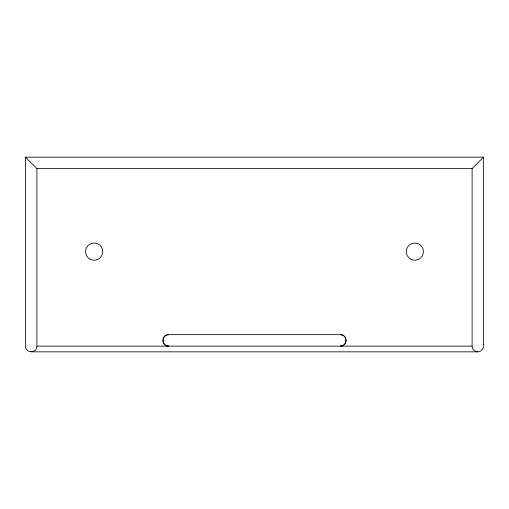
<?xml version="1.0" encoding="UTF-8"?>
<svg xmlns="http://www.w3.org/2000/svg" width="509" height="509" viewBox="0 0 509 509"><rect width="100%" height="100%" fill="white"/><g stroke="black" fill="none" stroke-linecap="round" stroke-linejoin="round"><path stroke-width="0.76" d="M25.45 157.154L36.902 168.606L36.902 346.12C37.182 353.475 25.17 353.475 25.45 346.12L25.45 157.154L483.55 157.154L483.55 346.12C483.569 349.187 480.89 351.865 477.824 351.846L31.176 351.846M36.902 168.606L472.097 168.606L483.55 157.154M168.606 334.668C161.251 334.388 161.251 346.4 168.606 346.12A5.726 5.726 0 0 1 162.88 340.394A5.726 5.726 0 0 1 168.606 334.668L340.394 334.668C347.749 334.388 347.749 346.4 340.394 346.12A5.726 5.726 0 0 0 346.12 340.394A5.726 5.726 0 0 0 340.394 334.668M36.902 346.12L472.097 346.12C472.078 349.187 474.757 351.865 477.824 351.846M472.097 168.606L472.097 346.12M89.87 259.075A8.589 8.589 0 0 0 102.754 251.637A8.589 8.589 0 0 0 89.87 244.199A8.589 8.589 0 0 0 89.87 259.075M410.54 259.075A8.589 8.589 0 0 0 423.424 251.637A8.589 8.589 0 0 0 410.54 244.199A8.589 8.589 0 0 0 410.54 259.075"/></g></svg>
